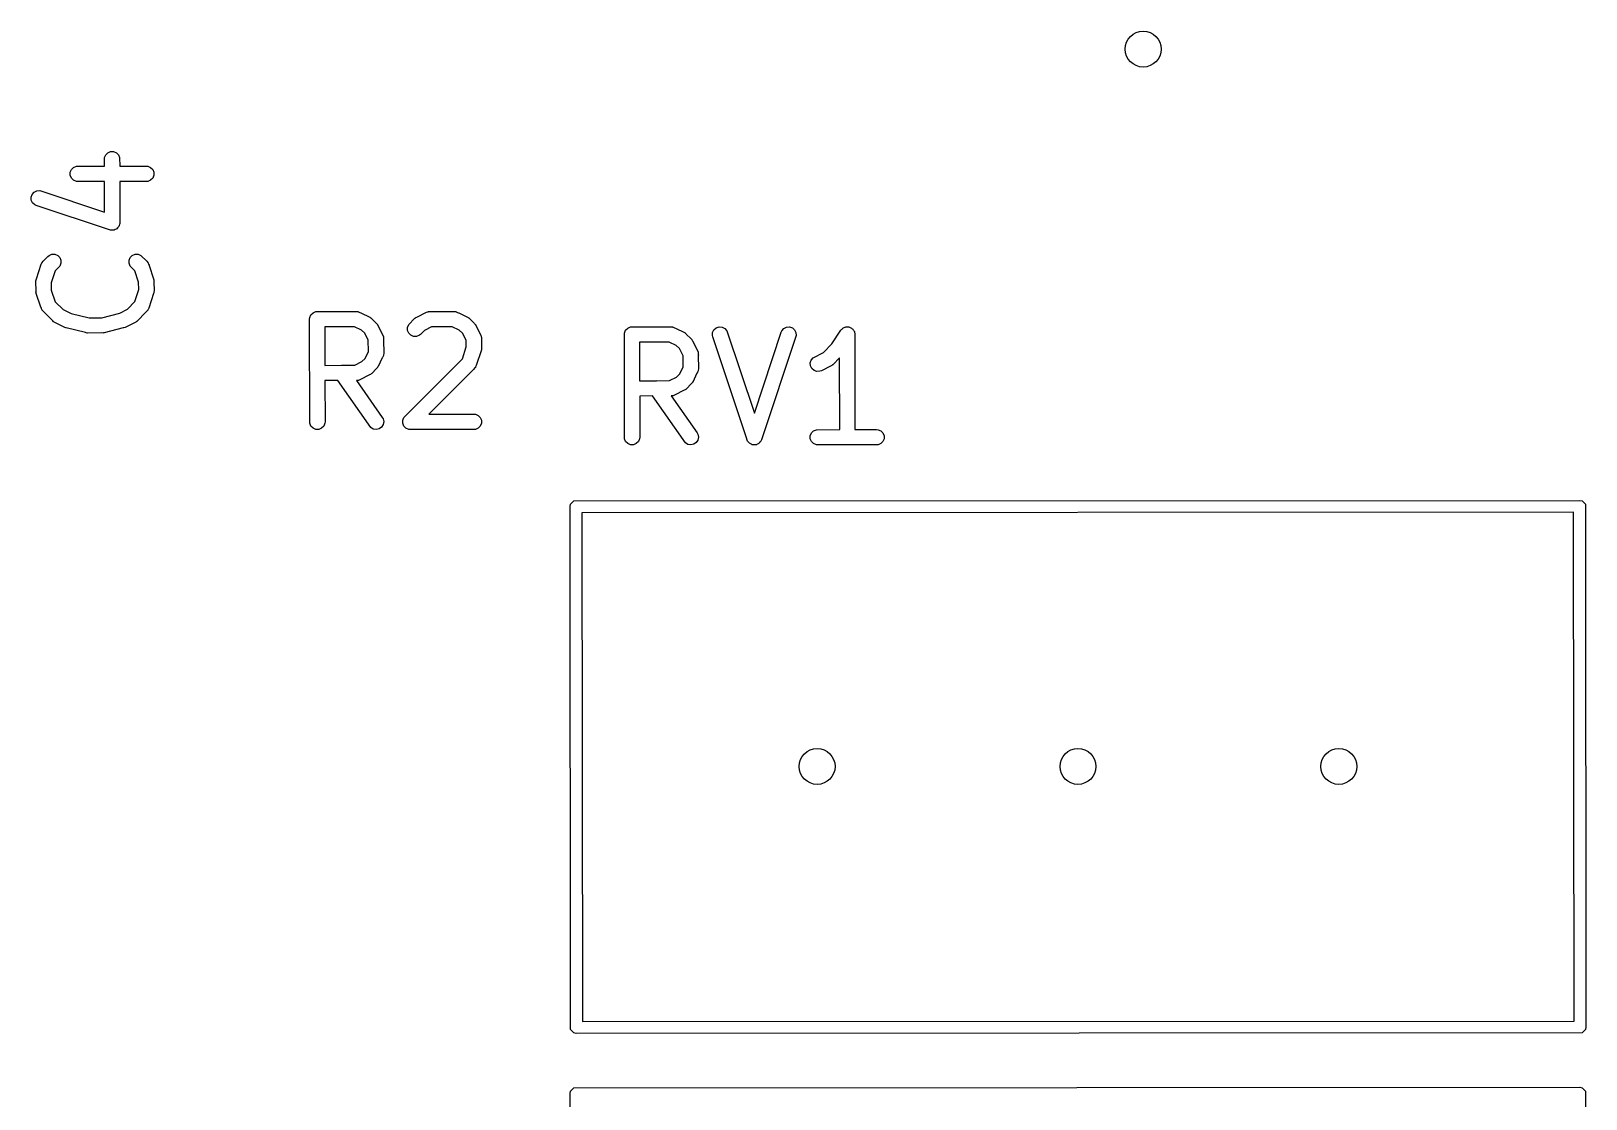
# Model space of a CAD drawing. Extents: x 0.09 to 2.37, y 0.17 to 1.43.
# Drawn here: x 1.774 to 2.37, y 0.998 to 1.407 of the extents above; entities that cross this region are included whole.
import ezdxf

# ---------------------------------------------------------------- set-up
doc = ezdxf.new("R2010")
doc.units = 0
doc.header["$MEASUREMENT"] = 0
doc.layers.add('BLACK', color=7, linetype='CONTINUOUS')

msp = doc.modelspace()

# ---------------------------------------------------------------- linework, layer by layer
at = {"layer": 'BLACK', "linetype": 'CONTINUOUS'}
for p, q in [((1.80189, 1.35838), (1.80233, 1.35945)), ((1.80233, 1.35945), (1.80314, 1.36026)), ((1.80314, 1.36026), (1.80421, 1.3607)), ((1.80421, 1.3607), (1.80536, 1.3607)), ((1.80536, 1.3607), (1.80642, 1.36026)), ((1.80642, 1.36026), (1.80724, 1.35945)), ((1.80724, 1.35945), (1.80768, 1.35838)), ((1.78876, 1.35276), (1.7892, 1.35382)), ((1.7892, 1.35382), (1.79002, 1.35464)), ((1.79002, 1.35464), (1.79108, 1.35508)), ((1.79108, 1.35508), (1.80184, 1.3551)), ((1.80183, 1.35781), (1.80189, 1.35838)), ((1.80184, 1.3551), (1.80183, 1.35781)), ((1.80768, 1.35838), (1.80769, 1.35512)), ((1.80769, 1.35512), (1.81791, 1.35514)), ((1.81791, 1.35514), (1.81848, 1.35508)), ((1.81848, 1.35508), (1.81955, 1.35464)), ((1.81955, 1.35464), (1.82036, 1.35382)), ((1.82036, 1.35382), (1.8208, 1.35276)), ((1.78876, 1.35161), (1.78876, 1.35276)), ((1.7892, 1.35054), (1.78876, 1.35161)), ((1.79002, 1.34973), (1.7892, 1.35054)), ((1.79108, 1.34929), (1.79002, 1.34973)), ((1.79166, 1.34923), (1.79108, 1.34929)), ((1.80185, 1.34925), (1.79166, 1.34923)), ((1.80188, 1.33751), (1.80185, 1.34925)), ((1.81848, 1.34929), (1.8077, 1.34927)), ((1.8077, 1.34927), (1.80774, 1.33344)), ((1.81955, 1.34973), (1.81848, 1.34929)), ((1.82036, 1.35054), (1.81955, 1.34973)), ((1.8208, 1.35161), (1.82036, 1.35054)), ((1.8208, 1.35276), (1.8208, 1.35161)), ((1.77373, 1.34318), (1.7741, 1.34427)), ((1.77381, 1.34203), (1.77373, 1.34318)), ((1.77433, 1.341), (1.77381, 1.34203)), ((1.7741, 1.34427), (1.77485, 1.34514)), ((1.7752, 1.34025), (1.77433, 1.341)), ((1.77485, 1.34514), (1.77588, 1.34566)), ((1.77588, 1.34566), (1.77703, 1.34574)), ((1.77703, 1.34574), (1.80188, 1.33751)), ((1.77573, 1.34001), (1.7752, 1.34025)), ((1.80379, 1.33071), (1.77573, 1.34001)), ((1.80421, 1.33054), (1.80379, 1.33071)), ((1.80431, 1.33054), (1.80421, 1.33054)), ((1.80441, 1.33051), (1.80431, 1.33054)), ((1.80489, 1.33054), (1.80441, 1.33051)), ((1.80536, 1.33054), (1.80489, 1.33054)), ((1.80546, 1.33058), (1.80536, 1.33054)), ((1.80556, 1.33059), (1.80546, 1.33058)), ((1.80599, 1.3308), (1.80556, 1.33059)), ((1.80642, 1.33098), (1.80599, 1.3308)), ((1.8065, 1.33106), (1.80642, 1.33098)), ((1.80659, 1.3311), (1.8065, 1.33106)), ((1.8069, 1.33146), (1.80659, 1.3311)), ((1.80724, 1.3318), (1.8069, 1.33146)), ((1.80728, 1.33189), (1.80724, 1.3318)), ((1.80735, 1.33197), (1.80728, 1.33189)), ((1.8075, 1.33242), (1.80735, 1.33197)), ((1.80768, 1.33286), (1.8075, 1.33242)), ((1.80769, 1.33301), (1.80768, 1.33286)), ((1.80771, 1.33307), (1.80769, 1.33301)), ((1.80774, 1.33344), (1.80771, 1.33314)), ((1.80771, 1.33314), (1.80771, 1.33307)), ((1.77579, 1.31188), (1.77761, 1.3175)), ((1.77761, 1.3175), (1.77785, 1.31803)), ((1.77785, 1.31803), (1.77792, 1.31811)), ((1.77792, 1.31811), (1.77796, 1.3182)), ((1.77796, 1.3182), (1.77839, 1.31866)), ((1.77839, 1.31866), (1.7786, 1.3189)), ((1.7786, 1.3189), (1.77865, 1.31892)), ((1.77865, 1.31892), (1.7802, 1.32053)), ((1.7802, 1.32053), (1.78065, 1.32089)), ((1.78065, 1.32089), (1.78171, 1.32133)), ((1.78171, 1.32133), (1.78286, 1.32133)), ((1.78286, 1.32133), (1.78393, 1.32089)), ((1.78393, 1.32089), (1.78474, 1.32008)), ((1.78474, 1.32008), (1.78518, 1.31901)), ((1.78518, 1.31786), (1.78474, 1.3168)), ((1.78518, 1.31901), (1.78518, 1.31786)), ((1.81126, 1.31901), (1.8117, 1.32008)), ((1.81126, 1.31786), (1.81126, 1.31901)), ((1.8117, 1.3168), (1.81126, 1.31786)), ((1.8117, 1.32008), (1.81252, 1.32089)), ((1.81252, 1.32089), (1.81358, 1.32133)), ((1.81358, 1.32133), (1.81473, 1.32133)), ((1.81473, 1.32133), (1.8158, 1.32089)), ((1.8158, 1.32089), (1.81812, 1.31865)), ((1.81812, 1.31865), (1.81849, 1.3182)), ((1.81849, 1.3182), (1.81853, 1.31811)), ((1.81853, 1.31811), (1.8186, 1.31803)), ((1.8186, 1.31803), (1.81877, 1.31752)), ((1.81877, 1.31752), (1.81893, 1.31714)), ((1.81893, 1.31714), (1.81893, 1.31706)), ((1.81893, 1.31706), (1.82071, 1.31187)), ((1.77558, 1.31094), (1.77561, 1.31123)), ((1.77561, 1.31131), (1.77563, 1.31137)), ((1.77561, 1.31123), (1.77561, 1.31131)), ((1.77563, 1.31137), (1.77564, 1.31152)), ((1.77564, 1.31152), (1.77579, 1.31188)), ((1.78293, 1.31492), (1.78145, 1.31035)), ((1.78474, 1.3168), (1.78293, 1.31492)), ((1.81207, 1.31635), (1.8117, 1.3168)), ((1.81344, 1.31503), (1.81207, 1.31635)), ((1.81496, 1.31059), (1.81344, 1.31503)), ((1.82071, 1.31187), (1.82077, 1.31159)), ((1.82077, 1.31159), (1.8208, 1.31152)), ((1.8208, 1.31152), (1.8208, 1.31145)), ((1.8208, 1.31145), (1.82084, 1.31131)), ((1.82084, 1.31131), (1.82081, 1.31094)), ((1.77563, 1.30719), (1.77558, 1.31094)), ((1.77561, 1.30682), (1.77563, 1.30719)), ((1.77564, 1.30668), (1.77561, 1.30682)), ((1.77564, 1.30661), (1.77564, 1.30668)), ((1.77567, 1.30654), (1.77564, 1.30661)), ((1.77573, 1.30626), (1.77567, 1.30654)), ((1.77751, 1.30107), (1.77573, 1.30626)), ((1.78145, 1.31035), (1.78148, 1.30754)), ((1.78148, 1.30754), (1.78301, 1.30308)), ((1.81352, 1.30322), (1.81499, 1.30778)), ((1.81499, 1.30778), (1.81496, 1.31059)), ((1.82065, 1.30625), (1.81883, 1.30063)), ((1.8208, 1.30661), (1.82065, 1.30625)), ((1.82082, 1.30676), (1.8208, 1.30661)), ((1.82081, 1.31094), (1.82086, 1.30719)), ((1.82084, 1.30682), (1.82082, 1.30676)), ((1.82086, 1.30719), (1.82083, 1.3069)), ((1.82083, 1.3069), (1.82084, 1.30682)), ((1.77751, 1.30099), (1.77751, 1.30107)), ((1.77767, 1.30061), (1.77751, 1.30099)), ((1.77785, 1.3001), (1.77767, 1.30061)), ((1.77792, 1.30002), (1.77785, 1.3001)), ((1.77796, 1.29992), (1.77792, 1.30002)), ((1.77832, 1.29948), (1.77796, 1.29992)), ((1.78209, 1.29578), (1.77832, 1.29948)), ((1.78301, 1.30308), (1.786, 1.30015)), ((1.786, 1.30015), (1.78914, 1.29863)), ((1.80769, 1.29877), (1.81065, 1.3003)), ((1.81065, 1.3003), (1.81352, 1.30322)), ((1.81777, 1.2992), (1.81437, 1.29573)), ((1.81784, 1.29923), (1.81777, 1.2992)), ((1.8181, 1.29953), (1.81784, 1.29923)), ((1.81849, 1.29992), (1.8181, 1.29953)), ((1.81853, 1.30002), (1.81849, 1.29992)), ((1.8186, 1.3001), (1.81853, 1.30002)), ((1.81883, 1.30063), (1.8186, 1.3001)), ((1.8818, 1.29892), (1.88287, 1.29936)), ((1.88287, 1.29936), (1.89844, 1.29942)), ((1.89844, 1.29942), (1.89902, 1.29936)), ((1.89902, 1.29936), (1.89911, 1.29932)), ((1.89911, 1.29932), (1.89922, 1.29931)), ((1.89922, 1.29931), (1.89973, 1.29906)), ((1.92524, 1.2991), (1.92578, 1.29931)), ((1.92578, 1.29931), (1.92589, 1.29932)), ((1.92589, 1.29932), (1.92598, 1.29936)), ((1.92598, 1.29936), (1.9265, 1.29936)), ((1.9265, 1.29936), (1.92693, 1.29939)), ((1.92693, 1.29939), (1.92701, 1.29937)), ((1.92701, 1.29937), (1.93593, 1.29942)), ((1.93593, 1.29942), (1.93651, 1.29936)), ((1.93651, 1.29936), (1.93661, 1.29932)), ((1.93661, 1.29932), (1.93671, 1.29931)), ((1.93671, 1.29931), (1.93723, 1.29906)), ((1.78235, 1.29548), (1.78209, 1.29578)), ((1.78248, 1.2954), (1.78235, 1.29548)), ((1.78252, 1.29536), (1.78248, 1.2954)), ((1.78259, 1.29533), (1.78252, 1.29536)), ((1.78284, 1.29517), (1.78259, 1.29533)), ((1.78643, 1.29343), (1.78284, 1.29517)), ((1.78665, 1.29327), (1.78643, 1.29343)), ((1.78708, 1.29312), (1.78665, 1.29327)), ((1.78914, 1.29863), (1.79595, 1.29697)), ((1.79595, 1.29697), (1.80087, 1.29702)), ((1.80087, 1.29702), (1.80769, 1.29877)), ((1.80974, 1.29326), (1.80931, 1.29309)), ((1.80979, 1.29327), (1.80974, 1.29326)), ((1.80981, 1.29328), (1.80979, 1.29327)), ((1.80985, 1.2933), (1.80981, 1.29328)), ((1.81358, 1.29522), (1.80985, 1.2933)), ((1.81392, 1.29536), (1.81358, 1.29522)), ((1.81404, 1.29545), (1.81392, 1.29536)), ((1.81409, 1.29548), (1.81404, 1.29545)), ((1.81414, 1.29554), (1.81409, 1.29548)), ((1.81437, 1.29573), (1.81414, 1.29554)), ((1.88049, 1.29646), (1.88055, 1.29704)), ((1.88055, 1.25652), (1.88049, 1.29646)), ((1.88055, 1.29704), (1.88099, 1.2981)), ((1.88099, 1.2981), (1.8818, 1.29892)), ((1.89765, 1.29356), (1.88634, 1.29352)), ((1.88634, 1.29352), (1.88636, 1.27875)), ((1.90036, 1.29225), (1.89765, 1.29356)), ((1.89973, 1.29906), (1.90008, 1.29892)), ((1.90008, 1.29892), (1.90013, 1.29887)), ((1.90013, 1.29887), (1.90351, 1.29723)), ((1.90351, 1.29723), (1.90376, 1.29707)), ((1.90376, 1.29707), (1.90383, 1.29704)), ((1.90383, 1.29704), (1.90388, 1.297)), ((1.90388, 1.297), (1.904, 1.29692)), ((1.904, 1.29692), (1.90422, 1.29667)), ((1.90422, 1.29667), (1.90615, 1.2948)), ((1.90615, 1.2948), (1.90634, 1.29458)), ((1.90634, 1.29458), (1.9064, 1.29452)), ((1.9064, 1.29452), (1.90642, 1.29447)), ((1.90642, 1.29447), (1.90652, 1.29435)), ((1.90652, 1.29435), (1.90666, 1.29401)), ((1.90666, 1.29401), (1.90858, 1.29029)), ((1.91804, 1.29329), (1.91848, 1.29435)), ((1.91804, 1.29214), (1.91804, 1.29329)), ((1.91848, 1.29435), (1.92072, 1.29668)), ((1.92072, 1.29668), (1.92095, 1.29686)), ((1.92095, 1.29686), (1.921, 1.29692)), ((1.921, 1.29692), (1.92106, 1.29695)), ((1.92106, 1.29695), (1.92117, 1.29704)), ((1.92117, 1.29704), (1.92152, 1.29719)), ((1.92152, 1.29719), (1.92524, 1.2991)), ((1.92717, 1.29351), (1.92447, 1.29212)), ((1.93516, 1.29356), (1.92717, 1.29351)), ((1.93786, 1.29225), (1.93516, 1.29356)), ((1.93723, 1.29906), (1.93758, 1.29892)), ((1.93758, 1.29892), (1.93762, 1.29887)), ((1.93762, 1.29887), (1.941, 1.29723)), ((1.941, 1.29723), (1.94125, 1.29707)), ((1.94125, 1.29707), (1.94132, 1.29704)), ((1.94132, 1.29704), (1.94137, 1.297)), ((1.94137, 1.297), (1.94149, 1.29692)), ((1.94149, 1.29692), (1.94172, 1.29667)), ((1.94172, 1.29667), (1.94365, 1.2948)), ((1.94365, 1.2948), (1.94383, 1.29458)), ((1.94383, 1.29458), (1.94389, 1.29452)), ((1.94389, 1.29452), (1.94392, 1.29447)), ((1.94392, 1.29447), (1.94401, 1.29435)), ((1.94401, 1.29435), (1.94416, 1.29401)), ((1.94416, 1.29401), (1.94607, 1.29029)), ((2.00243, 1.29301), (2.00349, 1.29345)), ((2.00349, 1.29345), (2.01907, 1.29351)), ((2.01907, 1.29351), (2.01964, 1.29345)), ((2.01964, 1.29345), (2.01974, 1.29341)), ((2.01974, 1.29341), (2.01985, 1.29341)), ((2.01985, 1.29341), (2.02036, 1.29316)), ((2.03635, 1.29312), (2.03744, 1.29349)), ((2.03744, 1.29349), (2.03859, 1.29341)), ((2.03859, 1.29341), (2.03962, 1.29289)), ((2.06225, 1.29289), (2.06328, 1.29341)), ((2.06328, 1.29341), (2.06443, 1.29349)), ((2.06443, 1.29349), (2.06552, 1.29312)), ((2.08518, 1.29312), (2.08543, 1.29329)), ((2.08543, 1.29329), (2.08571, 1.29334)), ((2.08571, 1.29334), (2.08598, 1.29345)), ((2.08598, 1.29345), (2.08627, 1.29345)), ((2.08627, 1.29345), (2.08655, 1.29351)), ((2.08655, 1.29351), (2.08684, 1.29345)), ((2.08684, 1.29345), (2.08713, 1.29345)), ((2.08713, 1.29345), (2.0874, 1.29334)), ((2.0874, 1.29334), (2.08769, 1.29329)), ((2.08769, 1.29329), (2.08793, 1.29313)), ((1.78713, 1.29309), (1.78708, 1.29312)), ((1.78715, 1.29309), (1.78713, 1.29309)), ((1.78719, 1.29308), (1.78715, 1.29309)), ((1.79453, 1.2913), (1.78719, 1.29308)), ((1.79483, 1.29117), (1.79453, 1.2913)), ((1.79519, 1.29113), (1.79483, 1.29117)), ((1.79527, 1.29112), (1.79519, 1.29113)), ((1.79531, 1.29112), (1.79527, 1.29112)), ((1.79541, 1.29111), (1.79531, 1.29112)), ((1.80086, 1.29116), (1.79541, 1.29111)), ((1.80118, 1.29112), (1.80086, 1.29116)), ((1.80153, 1.29117), (1.80118, 1.29112)), ((1.80161, 1.29117), (1.80153, 1.29117)), ((1.80165, 1.29119), (1.80161, 1.29117)), ((1.80175, 1.2912), (1.80165, 1.29119)), ((1.80902, 1.29307), (1.80175, 1.2912)), ((1.80931, 1.29309), (1.80902, 1.29307)), ((1.9016, 1.29106), (1.90036, 1.29225)), ((1.90299, 1.28835), (1.9016, 1.29106)), ((1.90303, 1.28411), (1.90299, 1.28835)), ((1.90858, 1.29029), (1.90879, 1.28974)), ((1.90879, 1.28974), (1.90879, 1.28964)), ((1.90879, 1.28964), (1.90883, 1.28954)), ((1.90883, 1.28954), (1.90884, 1.289)), ((1.90884, 1.289), (1.90887, 1.2886)), ((1.90887, 1.2886), (1.90884, 1.28852)), ((1.90884, 1.28852), (1.90889, 1.28334)), ((1.91848, 1.29107), (1.91804, 1.29214)), ((1.9193, 1.29026), (1.91848, 1.29107)), ((1.92036, 1.28982), (1.9193, 1.29026)), ((1.92151, 1.28982), (1.92036, 1.28982)), ((1.92258, 1.29026), (1.92151, 1.28982)), ((1.92302, 1.29063), (1.92258, 1.29026)), ((1.92447, 1.29212), (1.92302, 1.29063)), ((1.93909, 1.29106), (1.93786, 1.29225)), ((1.94049, 1.28834), (1.93909, 1.29106)), ((1.94052, 1.28581), (1.94049, 1.28834)), ((1.94607, 1.29029), (1.94628, 1.28974)), ((1.94628, 1.28974), (1.94629, 1.28964)), ((1.94629, 1.28964), (1.94633, 1.28954)), ((1.94633, 1.28954), (1.94634, 1.28896)), ((1.94634, 1.28896), (1.94636, 1.2886)), ((1.94636, 1.2886), (1.94634, 1.28853)), ((1.94634, 1.28853), (1.94639, 1.28522)), ((2.00112, 1.29056), (2.00117, 1.29113)), ((2.00117, 1.25061), (2.00112, 1.29056)), ((2.00117, 1.29113), (2.00161, 1.2922)), ((2.00161, 1.2922), (2.00243, 1.29301)), ((2.01828, 1.28766), (2.00697, 1.28762)), ((2.00697, 1.28762), (2.00699, 1.27284)), ((2.02099, 1.28634), (2.01828, 1.28766)), ((2.02036, 1.29316), (2.02071, 1.29301)), ((2.02071, 1.29301), (2.02075, 1.29297)), ((2.02075, 1.29297), (2.02414, 1.29132)), ((2.02414, 1.29132), (2.02438, 1.29117)), ((2.02438, 1.29117), (2.02446, 1.29114)), ((2.02446, 1.29114), (2.0245, 1.29109)), ((2.0245, 1.29109), (2.02463, 1.29102)), ((2.02463, 1.29102), (2.02485, 1.29076)), ((2.02485, 1.29076), (2.02678, 1.2889)), ((2.02678, 1.2889), (2.02696, 1.28867)), ((2.02696, 1.28867), (2.02702, 1.28862)), ((2.02702, 1.28862), (2.02705, 1.28856)), ((2.02705, 1.28856), (2.02715, 1.28845)), ((2.02715, 1.28845), (2.02729, 1.2881)), ((2.02729, 1.2881), (2.02921, 1.28438)), ((2.03488, 1.29019), (2.03497, 1.29134)), ((2.03501, 1.28962), (2.03488, 1.29019)), ((2.03497, 1.29134), (2.03548, 1.29237)), ((2.04807, 1.25061), (2.03501, 1.28962)), ((2.03548, 1.29237), (2.03635, 1.29312)), ((2.03962, 1.29289), (2.04038, 1.29202)), ((2.04038, 1.29202), (2.05095, 1.26044)), ((2.05095, 1.26044), (2.06126, 1.29149)), ((2.06699, 1.29019), (2.05374, 1.25025)), ((2.06126, 1.29149), (2.0615, 1.29202)), ((2.0615, 1.29202), (2.06225, 1.29289)), ((2.06552, 1.29312), (2.06639, 1.29237)), ((2.06639, 1.29237), (2.06691, 1.29134)), ((2.06691, 1.29134), (2.06699, 1.29019)), ((2.08069, 1.28699), (2.0841, 1.2922)), ((2.0841, 1.2922), (2.08447, 1.29264)), ((2.0841, 1.2922), (2.0841, 1.2922)), ((2.0841, 1.2922), (2.0841, 1.2922)), ((2.0841, 1.2922), (2.0841, 1.2922)), ((2.08447, 1.29264), (2.08471, 1.29281)), ((2.08471, 1.29281), (2.08492, 1.29301)), ((2.08492, 1.29301), (2.08518, 1.29312)), ((2.08793, 1.29313), (2.0882, 1.29301)), ((2.0882, 1.29301), (2.0884, 1.29281)), ((2.0884, 1.29281), (2.08864, 1.29265)), ((2.08864, 1.29265), (2.08881, 1.29241)), ((2.08881, 1.29241), (2.08901, 1.2922)), ((2.08901, 1.2922), (2.08912, 1.29193)), ((2.08912, 1.29193), (2.08928, 1.29169)), ((2.08928, 1.29169), (2.08934, 1.2914)), ((2.08934, 1.2914), (2.08945, 1.29113)), ((2.08945, 1.29113), (2.08945, 1.29084)), ((2.08945, 1.29084), (2.08951, 1.29056)), ((2.08951, 1.29056), (2.08946, 1.29028)), ((2.08946, 1.29028), (2.08951, 1.25412)), ((1.90053, 1.28018), (1.90172, 1.28142)), ((1.90172, 1.28142), (1.90303, 1.28411)), ((1.90835, 1.28165), (1.9067, 1.27827)), ((1.90839, 1.2817), (1.90835, 1.28165)), ((1.90854, 1.28205), (1.90839, 1.2817)), ((1.90879, 1.28256), (1.90854, 1.28205)), ((1.90883, 1.28276), (1.90879, 1.28267)), ((1.90879, 1.28267), (1.90879, 1.28256)), ((1.90889, 1.28334), (1.90883, 1.28276)), ((1.93905, 1.28125), (1.94052, 1.28581)), ((1.94618, 1.28427), (1.94436, 1.27866)), ((1.94633, 1.28464), (1.94618, 1.28427)), ((1.94634, 1.28479), (1.94633, 1.28464)), ((1.94636, 1.28485), (1.94634, 1.28479)), ((1.94639, 1.28522), (1.94636, 1.28492)), ((1.94636, 1.28492), (1.94636, 1.28485)), ((2.02222, 1.28515), (2.02099, 1.28634)), ((2.02362, 1.28244), (2.02222, 1.28515)), ((2.02366, 1.2782), (2.02362, 1.28244)), ((2.02921, 1.28438), (2.02941, 1.28384)), ((2.02941, 1.28384), (2.02942, 1.28373)), ((2.02942, 1.28373), (2.02946, 1.28364)), ((2.02946, 1.28364), (2.02947, 1.28309)), ((2.02947, 1.28309), (2.02949, 1.28269)), ((2.02949, 1.28269), (2.02947, 1.28262)), ((2.02947, 1.28262), (2.02952, 1.27743)), ((2.07274, 1.28077), (2.0735, 1.28164)), ((2.0735, 1.28164), (2.07743, 1.28367)), ((2.07743, 1.28367), (2.08069, 1.28699)), ((2.08362, 1.28162), (2.08115, 1.2791)), ((2.08366, 1.25411), (2.08362, 1.28162)), ((1.88636, 1.27875), (1.89266, 1.27877)), ((1.89266, 1.27877), (1.89275, 1.27879)), ((1.89275, 1.27879), (1.89286, 1.27877)), ((1.89286, 1.27877), (1.89783, 1.27879)), ((1.89783, 1.27879), (1.90053, 1.28018)), ((1.90394, 1.27535), (1.90383, 1.27526)), ((1.904, 1.27538), (1.90394, 1.27535)), ((1.90405, 1.27544), (1.904, 1.27538)), ((1.90428, 1.27563), (1.90405, 1.27544)), ((1.90614, 1.27756), (1.90428, 1.27563)), ((1.9064, 1.27778), (1.90614, 1.27756)), ((1.90647, 1.2779), (1.9064, 1.27778)), ((1.90652, 1.27795), (1.90647, 1.2779)), ((1.90655, 1.27802), (1.90652, 1.27795)), ((1.9067, 1.27827), (1.90655, 1.27802)), ((1.91661, 1.25873), (1.93905, 1.28125)), ((1.94328, 1.27721), (1.92613, 1.26001)), ((1.94337, 1.27726), (1.94328, 1.27721)), ((1.94367, 1.27761), (1.94337, 1.27726)), ((1.94401, 1.27795), (1.94367, 1.27761)), ((1.94405, 1.27805), (1.94401, 1.27795)), ((1.94412, 1.27813), (1.94405, 1.27805)), ((1.94436, 1.27866), (1.94412, 1.27813)), ((2.02116, 1.27428), (2.02235, 1.27551)), ((2.02235, 1.27551), (2.02366, 1.2782)), ((2.02897, 1.27575), (2.02733, 1.27236)), ((2.02902, 1.27579), (2.02897, 1.27575)), ((2.02916, 1.27614), (2.02902, 1.27579)), ((2.02941, 1.27665), (2.02916, 1.27614)), ((2.02942, 1.27676), (2.02941, 1.27665)), ((2.02946, 1.27686), (2.02942, 1.27676)), ((2.02952, 1.27743), (2.02946, 1.27686)), ((2.07238, 1.27968), (2.07274, 1.28077)), ((2.07246, 1.27853), (2.07238, 1.27968)), ((2.07298, 1.2775), (2.07246, 1.27853)), ((2.07385, 1.27674), (2.07298, 1.2775)), ((2.07494, 1.27638), (2.07385, 1.27674)), ((2.07609, 1.27646), (2.07494, 1.27638)), ((2.07663, 1.27667), (2.07609, 1.27646)), ((2.08035, 1.27859), (2.07663, 1.27667)), ((2.0807, 1.27873), (2.08035, 1.27859)), ((2.08081, 1.27882), (2.0807, 1.27873)), ((2.08087, 1.27885), (2.08081, 1.27882)), ((2.08092, 1.27891), (2.08087, 1.27885)), ((2.08115, 1.2791), (2.08092, 1.27891)), ((1.89126, 1.27292), (1.88637, 1.2729)), ((1.88637, 1.2729), (1.88639, 1.25709)), ((1.9039, 1.25496), (1.89126, 1.27292)), ((1.89852, 1.27294), (1.8984, 1.27294)), ((1.8984, 1.27294), (1.90836, 1.25879)), ((1.89902, 1.27295), (1.89852, 1.27294)), ((1.89911, 1.27299), (1.89902, 1.27295)), ((1.89922, 1.27299), (1.89911, 1.27299)), ((1.89976, 1.2732), (1.89922, 1.27299)), ((1.90348, 1.27512), (1.89976, 1.2732)), ((1.90383, 1.27526), (1.90348, 1.27512)), ((2.00699, 1.27284), (2.01329, 1.27287)), ((2.01329, 1.27287), (2.01338, 1.27289)), ((2.01338, 1.27289), (2.01349, 1.27287)), ((2.01349, 1.27287), (2.01846, 1.27289)), ((2.01846, 1.27289), (2.02116, 1.27428)), ((2.02457, 1.26945), (2.02446, 1.26936)), ((2.02463, 1.26948), (2.02457, 1.26945)), ((2.02468, 1.26954), (2.02463, 1.26948)), ((2.0249, 1.26972), (2.02468, 1.26954)), ((2.02677, 1.27165), (2.0249, 1.26972)), ((2.02702, 1.27187), (2.02677, 1.27165)), ((2.0271, 1.272), (2.02702, 1.27187)), ((2.02715, 1.27204), (2.0271, 1.272)), ((2.02718, 1.27212), (2.02715, 1.27204)), ((2.02733, 1.27236), (2.02718, 1.27212)), ((2.01189, 1.26701), (2.007, 1.26699)), ((2.007, 1.26699), (2.00702, 1.25119)), ((2.02452, 1.24906), (2.01189, 1.26701)), ((2.01914, 1.26704), (2.01903, 1.26703)), ((2.01903, 1.26703), (2.02898, 1.25288)), ((2.01964, 1.26704), (2.01914, 1.26704)), ((2.01974, 1.26708), (2.01964, 1.26704)), ((2.01985, 1.26709), (2.01974, 1.26708)), ((2.02039, 1.26729), (2.01985, 1.26709)), ((2.02411, 1.26921), (2.02039, 1.26729)), ((2.02446, 1.26936), (2.02411, 1.26921)), ((1.90836, 1.25879), (1.90864, 1.25828)), ((1.90864, 1.25828), (1.90889, 1.25716)), ((1.91617, 1.25767), (1.91661, 1.25873)), ((1.91617, 1.25652), (1.91617, 1.25767)), ((1.92613, 1.26001), (1.94343, 1.26005)), ((1.94343, 1.26005), (1.94401, 1.25999)), ((1.94401, 1.25999), (1.94507, 1.25955)), ((1.94507, 1.25955), (1.94589, 1.25873)), ((1.94589, 1.25873), (1.94633, 1.25767)), ((1.94633, 1.25767), (1.94633, 1.25652)), ((1.88099, 1.25545), (1.88055, 1.25652)), ((1.8818, 1.25464), (1.88099, 1.25545)), ((1.88287, 1.2542), (1.8818, 1.25464)), ((1.88402, 1.2542), (1.88287, 1.2542)), ((1.88508, 1.25464), (1.88402, 1.2542)), ((1.8859, 1.25545), (1.88508, 1.25464)), ((1.88634, 1.25652), (1.8859, 1.25545)), ((1.88639, 1.25709), (1.88634, 1.25652)), ((1.90487, 1.25434), (1.9039, 1.25496)), ((1.906, 1.25414), (1.90487, 1.25434)), ((1.90713, 1.25439), (1.906, 1.25414)), ((1.90807, 1.25505), (1.90713, 1.25439)), ((1.90869, 1.25602), (1.90807, 1.25505)), ((1.90889, 1.25716), (1.90869, 1.25602)), ((1.91661, 1.25545), (1.91617, 1.25652)), ((1.91742, 1.25464), (1.91661, 1.25545)), ((1.91849, 1.2542), (1.91742, 1.25464)), ((1.91906, 1.25414), (1.91849, 1.2542)), ((1.94401, 1.2542), (1.91906, 1.25414)), ((1.94507, 1.25464), (1.94401, 1.2542)), ((1.94589, 1.25545), (1.94507, 1.25464)), ((1.94633, 1.25652), (1.94589, 1.25545)), ((2.02898, 1.25288), (2.02927, 1.25238)), ((2.02927, 1.25238), (2.02952, 1.25125)), ((2.07241, 1.25176), (2.07285, 1.25283)), ((2.07241, 1.25061), (2.07241, 1.25176)), ((2.07285, 1.25283), (2.07367, 1.25364)), ((2.07367, 1.25364), (2.07473, 1.25408)), ((2.07473, 1.25408), (2.08366, 1.25411)), ((2.08951, 1.25412), (2.09781, 1.25414)), ((2.09781, 1.25414), (2.09838, 1.25408)), ((2.09838, 1.25408), (2.09945, 1.25364)), ((2.09945, 1.25364), (2.10026, 1.25283)), ((2.10026, 1.25283), (2.1007, 1.25176)), ((2.1007, 1.25176), (2.1007, 1.25061)), ((2.00161, 1.24955), (2.00117, 1.25061)), ((2.00243, 1.24873), (2.00161, 1.24955)), ((2.00349, 1.24829), (2.00243, 1.24873)), ((2.00464, 1.24829), (2.00349, 1.24829)), ((2.00571, 1.24873), (2.00464, 1.24829)), ((2.00652, 1.24955), (2.00571, 1.24873)), ((2.00696, 1.25061), (2.00652, 1.24955)), ((2.00702, 1.25119), (2.00696, 1.25061)), ((2.02549, 1.24844), (2.02452, 1.24906)), ((2.02663, 1.24824), (2.02549, 1.24844)), ((2.02775, 1.24849), (2.02663, 1.24824)), ((2.0287, 1.24915), (2.02775, 1.24849)), ((2.02932, 1.25012), (2.0287, 1.24915)), ((2.02952, 1.25125), (2.02932, 1.25012)), ((2.04809, 1.25041), (2.04807, 1.25061)), ((2.04825, 1.25008), (2.04809, 1.25041)), ((2.04837, 1.24973), (2.04825, 1.25008)), ((2.04851, 1.24957), (2.04837, 1.24973)), ((2.0486, 1.24938), (2.04851, 1.24957)), ((2.04888, 1.24914), (2.0486, 1.24938)), ((2.04913, 1.24886), (2.04888, 1.24914)), ((2.04932, 1.24876), (2.04913, 1.24886)), ((2.04948, 1.24862), (2.04932, 1.24876)), ((2.04983, 1.24851), (2.04948, 1.24862)), ((2.05016, 1.24834), (2.04983, 1.24851)), ((2.05037, 1.24833), (2.05016, 1.24834)), ((2.05057, 1.24826), (2.05037, 1.24833)), ((2.05094, 1.24828), (2.05057, 1.24826)), ((2.05131, 1.24826), (2.05094, 1.24828)), ((2.05151, 1.24833), (2.05131, 1.24826)), ((2.05172, 1.24834), (2.05151, 1.24833)), ((2.05205, 1.24851), (2.05172, 1.24834)), ((2.0524, 1.24862), (2.05205, 1.24851)), ((2.05256, 1.24876), (2.0524, 1.24862)), ((2.05275, 1.24886), (2.05256, 1.24876)), ((2.05299, 1.24914), (2.05275, 1.24886)), ((2.05327, 1.24938), (2.05299, 1.24914)), ((2.05336, 1.24957), (2.05327, 1.24938)), ((2.0535, 1.24973), (2.05336, 1.24957)), ((2.05374, 1.25025), (2.0535, 1.24973)), ((2.07285, 1.24955), (2.07241, 1.25061)), ((2.07367, 1.24873), (2.07285, 1.24955)), ((2.07473, 1.24829), (2.07367, 1.24873)), ((2.07531, 1.24824), (2.07473, 1.24829)), ((2.09838, 1.24829), (2.07531, 1.24824)), ((2.09945, 1.24873), (2.09838, 1.24829)), ((2.10026, 1.24955), (2.09945, 1.24873)), ((2.1007, 1.25061), (2.10026, 1.24955)), ((1.98031, 1.22461), (1.98049, 1.22551)), ((1.98049, 1.0241), (1.98031, 1.22461)), ((1.98049, 1.22551), (1.98177, 1.22679)), ((1.98177, 1.22679), (2.36732, 1.22697)), ((2.36496, 1.22242), (1.98486, 1.22225)), ((1.98486, 1.22225), (1.98504, 1.02718)), ((2.36514, 1.02736), (2.36496, 1.22242)), ((2.36732, 1.22697), (2.36823, 1.22679)), ((2.36823, 1.22679), (2.36951, 1.22551)), ((2.36951, 1.22551), (2.36969, 1.025)), ((1.98504, 1.02718), (2.36514, 1.02736)), ((1.98177, 1.02282), (1.98049, 1.0241)), ((1.98268, 1.02264), (1.98177, 1.02282)), ((2.36823, 1.02282), (1.98268, 1.02264)), ((2.36951, 1.0241), (2.36823, 1.02282)), ((2.36969, 1.025), (2.36951, 1.0241)), ((1.98049, 1.00051), (1.98177, 1.00179)), ((1.98177, 1.00179), (2.36732, 1.00197)), ((2.36732, 1.00197), (2.36823, 1.00179)), ((2.36823, 1.00179), (2.36951, 1.00051)), ((1.98031, 0.99961), (1.98049, 1.00051)), ((1.98049, 0.7991), (1.98031, 0.99961)), ((2.36951, 1.00051), (2.36969, 0.8))]:
    msp.add_line(p, q, dxfattribs=at)
at = {"layer": 'BLACK'}
for centre in [(2.2, 1.4), (2.075, 1.125), (2.175, 1.125), (2.275, 1.125)]:
    msp.add_circle(centre, 0.00689, dxfattribs=at)

doc.saveas('drawing.dxf')
